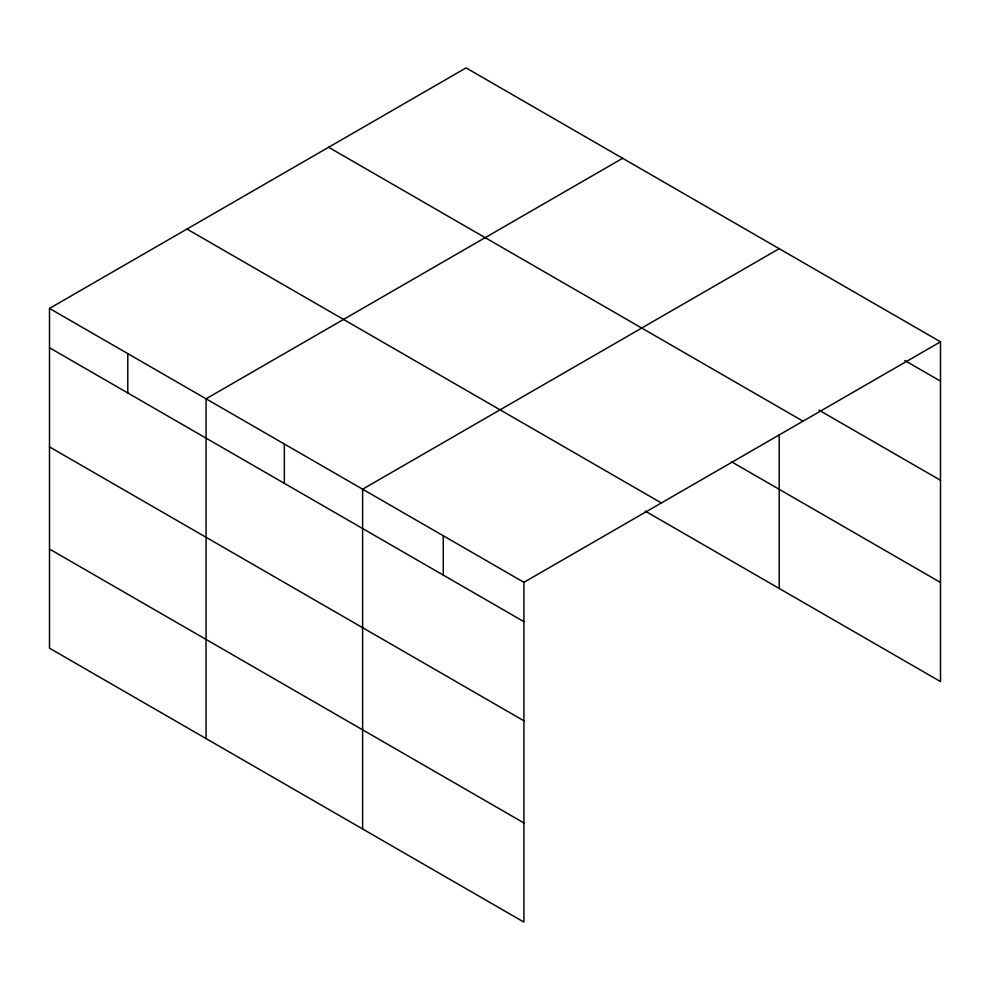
<?xml version="1.0" encoding="UTF-8"?>
<svg xmlns="http://www.w3.org/2000/svg" width="990" height="990" viewBox="0 0 990 990"><rect width="100%" height="100%" fill="white"/><g stroke="black" fill="none" stroke-linecap="round" stroke-linejoin="round"><path stroke-width="1.49" d="M49.5 308.422L523.92 582.318L523.92 922.098L49.5 648.19L49.5 308.422L466.08 67.902L940.5 341.81L940.5 681.578L645.195 511.088M622.648 158.289L206.056 398.809L206.056 738.577M779.204 248.676L362.612 489.196L362.612 828.964M523.92 582.318L940.5 341.81M904.798 360.533L940.5 381.138M818.866 410.058L940.5 480.286M328.618 147.275L803.026 421.171M731.437 461.736L940.5 582.442M186.974 229.049L661.382 502.945M49.5 347.762L523.92 621.658M49.5 446.898L523.92 720.807M49.5 549.054L523.92 822.95M779.204 434.424L779.204 588.456M443.26 535.763L443.26 575.091M284.34 444.003L284.34 483.343M127.784 353.616L127.784 392.956"/></g></svg>
